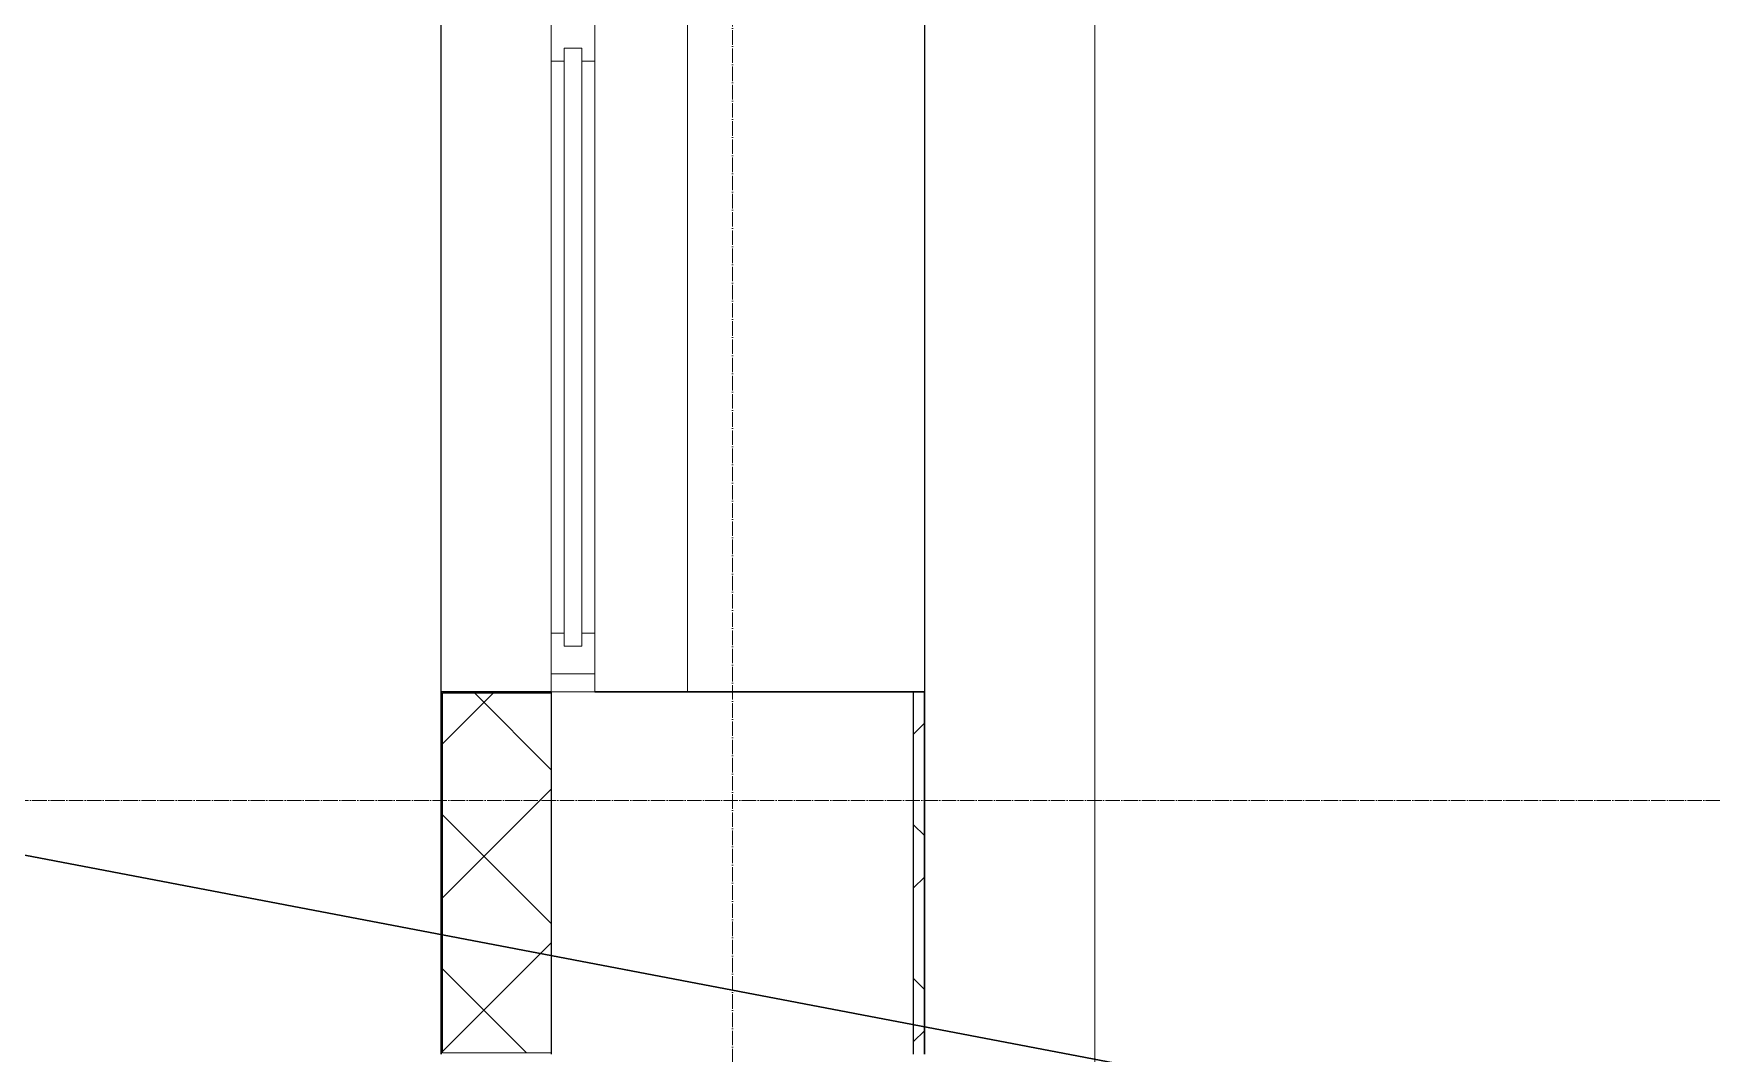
# Model space of a CAD drawing. Header units: millimetres. Extents: x -695119 to 412940, y -249585 to 622758.
# Drawn here: x 10730 to 13045, y -48669 to -47262 of the extents above; entities that cross this region are included whole.
import ezdxf

# ---------------------------------------------------------------- set-up
doc = ezdxf.new("R2010")
doc.units = ezdxf.units.MM
doc.linetypes.add('ADSK_Линия сетки', pattern=[25, 20, -2.5, 0, -2.5])
for name, color, linetype, lineweight in [('_Схема', 5, 'Continuous', 30), ('Каркас_Импост', 8, 'Continuous', 9), ('Монтажный зазор', 8, 'Continuous', 9), ('Оси', 252, 'Continuous', 9), ('Остекление', 8, 'Continuous', 9), ('Перекрытия', 7, 'Continuous', 18), ('Стены разрез', 7, 'Continuous', 30), ('Стены штриховка', 7, 'Continuous', 9)]:
    doc.layers.add(name, color=color, linetype=linetype, lineweight=lineweight)
doc.layers.add('Стены', color=194, linetype='Continuous')

# ---------------------------------------------------------------- blocks, each defined once
blk = doc.blocks.new('1 этаж')
at = {"layer": 'Каркас_Импост', "color": 251, "lineweight": 18, "true_color": 0x636466}
for p, q in [((-33505.8, -128401), (-33505.8, -128477)), ((-33445.8, -128459), (-33445.8, -128419)), ((-33487.8, -128477), (-33487.8, -128459)), ((-33487.8, -128459), (-33463.8, -128459)), ((-33463.8, -128459), (-33463.8, -128477)), ((-33445.8, -128459), (-33445.8, -128477)), ((-33505.8, -128477), (-33487.8, -128477)), ((-33463.8, -128477), (-33445.8, -128477)), ((-33505.8, -129266.4), (-33505.8, -129347.4)), ((-33487.8, -129266.4), (-33505.8, -129266.4)), ((-33487.8, -129284.4), (-33487.8, -129266.4)), ((-33463.8, -129266.4), (-33445.8, -129266.4)), ((-33463.8, -129284.4), (-33463.8, -129266.4)), ((-33445.8, -129266.4), (-33445.8, -129284.4)), ((-33463.8, -129284.4), (-33487.8, -129284.4)), ((-33445.8, -129347.4), (-33445.8, -129284.4)), ((-33505.8, -129347.4), (-33445.8, -129347.4))]:
    blk.add_line(p, q, dxfattribs=at)
at = {"layer": 'Каркас_Импост', "color": 251, "true_color": 0x636466}
for p, q in [((-33505.8, -129266.4), (-33505.8, -128477)), ((-33445.8, -128477), (-33445.8, -129266.4))]:
    blk.add_line(p, q, dxfattribs=at)
at = {"layer": 'Монтажный зазор', "color": 251, "true_color": 0x636466}
blk.add_line((-33445.8, -129322.4), (-33505.8, -129322.4), dxfattribs=at)
at = {"layer": 'Оси', "color": 251, "linetype": 'ADSK_Линия сетки', "true_color": 0x636466}
for p, q in [((-33255.8, -96281.4), (-33255.8, -160943.1)), ((-30135.8, -129497.4), (-72628.1, -129497.4))]:
    blk.add_line(p, q, dxfattribs=at)
at = {"layer": 'Остекление', "color": 251, "true_color": 0x636466}
for p, q in [((-33463.8, -129284.4), (-33463.8, -128459)), ((-33487.8, -129266.4), (-33487.8, -128477))]:
    blk.add_line(p, q, dxfattribs=at)
at = {"layer": 'Перекрытия', "color": 251, "true_color": 0x636466}
for p, q in [((-32755.8, -132645.4), (-32755.8, -120157.4)), ((-33317.8, -126647.4), (-33317.8, -129347.4))]:
    blk.add_line(p, q, dxfattribs=at)
at = {"layer": 'Стены', "color": 251, "true_color": 0x636466}
for p, q in [((-33657.8, -129347.4), (-33657.8, -126647.4)), ((-32990.8, -126647.4), (-32990.8, -129347.4)), ((-33505.8, -129347.4), (-33505.8, -129847.4)), ((-33005.8, -129847.4), (-33005.8, -129347.4))]:
    blk.add_line(p, q, dxfattribs=at)
at = {"layer": 'Стены разрез', "color": 251, "true_color": 0x636466}
for p, q in [((-33657.8, -129347.4), (-33657.8, -129847.4)), ((-33505.8, -129347.4), (-33657.8, -129347.4)), ((-32990.8, -129347.4), (-33445.8, -129347.4)), ((-32990.8, -129847.4), (-32990.8, -129347.4))]:
    blk.add_line(p, q, dxfattribs=at)
at = {"layer": 'Стены разрез', "color": 251, "linetype": 'Continuous', "lineweight": 9, "true_color": 0x636466}
for p, q in [((-33655.8, -129419.3), (-33585.8, -129349.4)), ((-33644.4, -129347.4), (-33645.5, -129349.4)), ((-33505.8, -129455.1), (-33611.5, -129349.4)), ((-33606.1, -129349.4), (-33607.3, -129347.4)), ((-33005.8, -129405.7), (-32990.8, -129390.7)), ((-33655.8, -129631.5), (-33505.8, -129481.5)), ((-33505.8, -129667.2), (-33655.8, -129517.2)), ((-32990.8, -129545.8), (-33005.8, -129530.8)), ((-33005.8, -129617.9), (-32990.8, -129602.9)), ((-33655.8, -129843.6), (-33505.8, -129693.6)), ((-33539.8, -129845.4), (-33655.8, -129729.4)), ((-32990.8, -129758), (-33005.8, -129743)), ((-33005.8, -129830), (-32990.8, -129815))]:
    blk.add_line(p, q, dxfattribs=at)
at = {"layer": 'Стены штриховка', "color": 251, "true_color": 0x636466}
for p, q in [((-33655.8, -129349.4), (-33655.8, -129845.4)), ((-33505.8, -129349.4), (-33655.8, -129349.4)), ((-33655.8, -129845.4), (-33505.8, -129845.4))]:
    blk.add_line(p, q, dxfattribs=at)

msp = doc.modelspace()

# ---------------------------------------------------------------- linework, layer by layer
at = {"layer": '_Схема', "color": 5}
msp.add_line((258216.67, -95568.6), (-161934.199, -15488.828), dxfattribs=at)

# ---------------------------------------------------------------- block references
msp.add_blockref('1 этаж', (44950.089, 81176.937))

doc.saveas('drawing.dxf')
